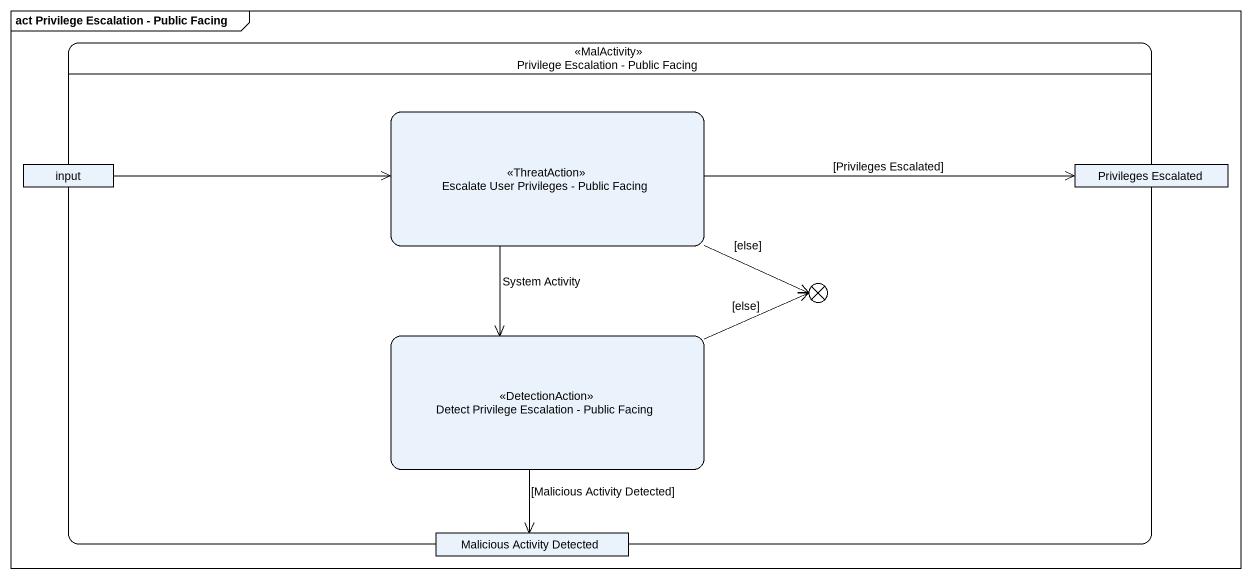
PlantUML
@startuml
mainframe act Privilege Escalation - Public Facing
hide empty description
state "Privilege Escalation - Public Facing" as Privilege_Escalation_Public <<MalActivity>> {
  state "Escalate User Privileges - Public Facing" as Escalate_User_Privileges <<ThreatAction>>
  state input <<object>>
  state "Privileges Escalated" as Privileges_Escalated <<object>>
  state flowfinal1 <<end>>
  state "Detect Privilege Escalation - Public Facing" as Detect_Privilege_Escalation <<DetectionAction>>
  state "Malicious Activity Detected" as Malicious_Activity_Detected <<object>>
}
Escalate_User_Privileges -right-> Privileges_Escalated : [Privileges Escalated]
Escalate_User_Privileges -right-> flowfinal1 : [else]
Escalate_User_Privileges --> Detect_Privilege_Escalation : System Activity
input -right-> Escalate_User_Privileges
Detect_Privilege_Escalation -right-> flowfinal1 : [else]
Detect_Privilege_Escalation --> Malicious_Activity_Detected : [Malicious Activity Detected]
@enduml
